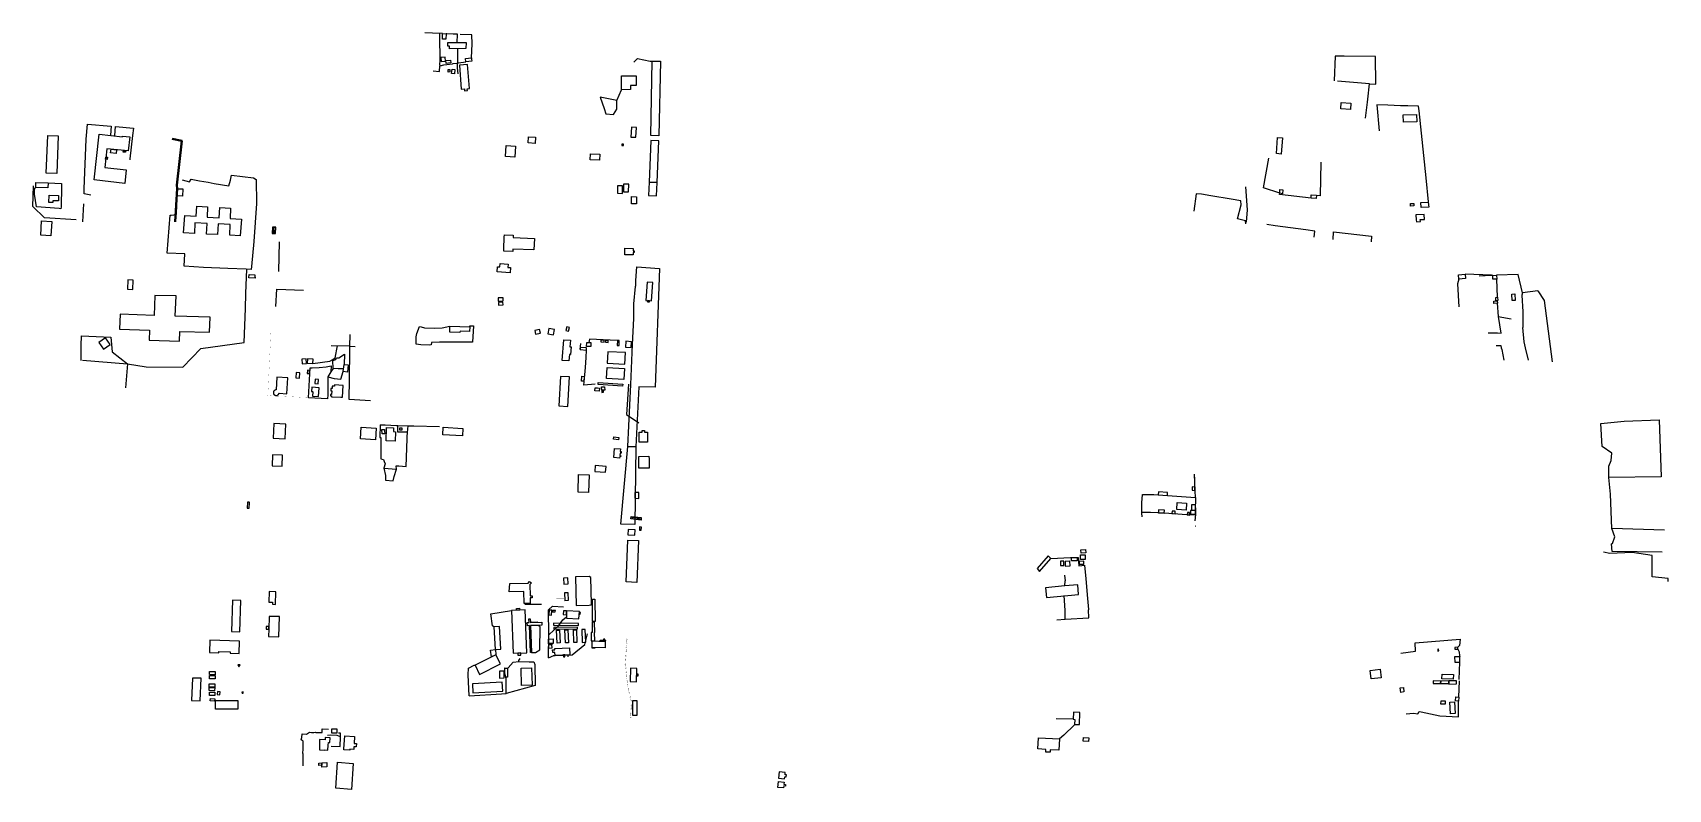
# Model space of a CAD drawing. Header units: millimetres. Extents: x 2513729 to 2517145, y 445408 to 449650.
# Drawn here: x 2515094 to 2517061, y 446722 to 447633 of the extents above; entities that cross this region are included whole.
import ezdxf

# ---------------------------------------------------------------- set-up
doc = ezdxf.new("R2010")
doc.units = ezdxf.units.MM
doc.layers.add('Существующее', color=10, linetype='Continuous')
doc.styles.get("Standard").update_dxf_attribs({"font": 'arial.ttf'})
doc.linetypes.add('ВЛ_0.4', pattern='A,52.7,-5.08,["ВЛ0.4кВ",Standard,S=2.54,R=0,X=-2.54,Y=-1.27],-14.08', length=71.86)

msp = doc.modelspace()

# ---------------------------------------------------------------- linework, layer by layer
at = {"layer": 'Существующее', "color": 5}
for points, elevation in [([(2515586.8, 447631.9), (2515586.3, 447632), (2515574.8, 447632.6), (2515565.5, 447633)], 135.4), ([(2515583.1, 447632.2), (2515583.1, 447629.4), (2515583.3, 447599.2), (2515583, 447595.2), (2515583.3, 447593.3), (2515583.8, 447593.3)], 135.4), ([(2515604.5, 447621.3), (2515604.6, 447630.8), (2515604.6, 447631.1), (2515604.2, 447631.1), (2515599.6, 447631.4), (2515591.9, 447631.7), (2515591.3, 447631.7)], 135.4), ([(2515622.3, 447619.6), (2515622.1, 447630.4), (2515608, 447630.8)], 135.4), ([(2515604.6, 447613.9), (2515604.7, 447604.4), (2515604.7, 447599.8), (2515604.7, 447596.7), (2515604.7, 447596.4)], 135.4), ([(2515621.5, 447602.6), (2515622.3, 447619.6)], 135.4), ([(2515575.6, 447587), (2515582.9, 447586.2), (2515583.3, 447593.3), (2515583.8, 447593.3), (2515588.5, 447594.2), (2515598.6, 447595.7), (2515599.5, 447595.8), (2515604, 447596.3), (2515604.2, 447595.7), (2515604.5, 447591.4), (2515604.5, 447590.8), (2515605.3, 447583.5)], 135.4), ([(2515604, 447596.3), (2515606.1, 447596.7), (2515614.8, 447598.1)], 135.4), ([(2515816.7, 447597.5), (2515821.3, 447602.1), (2515836.3, 447598.9), (2515839, 447598.9)], 74), ([(2515796.2, 447551.3), (2515801.9, 447564.4)], 74), ([(2516772.6, 447429.6), (2516769.8, 447458.2), (2516761.3, 447539)], 140.7), ([(2515163.7, 447437.3), (2515155.7, 447438.9), (2515155.6, 447444.9), (2515158.1, 447505), (2515159.8, 447523.1), (2515188.1, 447520.6), (2515187.3, 447509.8)], 74), ([(2516574.1, 447446.1), (2516580.6, 447481.9)], 140.7), ([(2516643.1, 447477), (2516642.3, 447436.8), (2516637.7, 447437)], 140.7), ([(2515112.5, 447452.2), (2515128.6, 447451.5), (2515128.4, 447439), (2515128.2, 447432.4), (2515128.2, 447430.7), (2515128.1, 447429.9), (2515127.9, 447423.6), (2515127.8, 447421.2), (2515125.6, 447421.3), (2515098.4, 447423.5), (2515095.8, 447438.8), (2515096.1, 447444.2), (2515096.6, 447446.7), (2515097.4, 447446.7)], 74), ([(2515273.5, 447455.9), (2515282.4, 447453.7), (2515284.4, 447456.8), (2515294.6, 447454.8), (2515304.9, 447453), (2515312.1, 447451.6), (2515329.5, 447448.6), (2515331.5, 447455.6), (2515332.9, 447461.6), (2515359.2, 447458.3), (2515362.6, 447456.5), (2515362.9, 447427.4), (2515359.6, 447381.6), (2515357, 447351.5), (2515356.5, 447348), (2515350.6, 447348.3), (2515328.5, 447349.1), (2515299.2, 447350.5), (2515276.1, 447352), (2515276.9, 447366.9), (2515255.6, 447367.7), (2515259.1, 447413.3), (2515260.4, 447413.3), (2515266.9, 447414.4), (2515267, 447426.5), (2515266.5, 447427.1), (2515267.3, 447434.7), (2515267.2, 447436.5)], 74), ([(2516553.1, 447403.1), (2516552.5, 447406.7), (2516547.9, 447407.9), (2516543.1, 447409.1), (2516547.5, 447425.9), (2516547.1, 447430.5), (2516535.3, 447432.7), (2516510.9, 447436.8), (2516499.6, 447438.5), (2516493.3, 447439.2), (2516490.5, 447418.2)], 132.5), ([(2516553.6, 447404.9), (2516554.8, 447419.8), (2516552.9, 447447.7)], 140.7), ([(2516631.5, 447433.7), (2516593.5, 447438.4), (2516593.7, 447439.7), (2516574.1, 447446.1)], 140.7), ([(2515154.8, 447427.2), (2515153.5, 447405.3)], 74), ([(2516635.3, 447386.9), (2516636.1, 447394.3), (2516625.3, 447395.9), (2516588.1, 447400.6), (2516578.4, 447402.1)], 140.7), ([(2515805.9, 447365.8), (2515805.9, 447373.5), (2515816, 447373.4), (2515815.9, 447370.4), (2515817.4, 447370.4), (2515817.4, 447368.4), (2515815.9, 447368.4), (2515815.9, 447365.7), (2515805.9, 447365.8)], -56), ([(2515152.1, 447238.6), (2515152.2, 447256.4), (2515152.5, 447268), (2515187.7, 447266.4), (2515189.5, 447248.9), (2515207.9, 447234.4), (2515230.3, 447230.8), (2515274.3, 447230.4), (2515295.9, 447253.1), (2515348.2, 447260.2), (2515349.7, 447300.9), (2515350.3, 447319), (2515351.2, 447348.3)], 74), ([(2516809.2, 447336.4), (2516807.7, 447330.9), (2516809.2, 447303)], 132.5), ([(2516809.2, 447336.4), (2516807.7, 447330.9), (2516809.2, 447303)], 132.5), ([(2516849.9, 447340.8), (2516848.6, 447341.2), (2516816.8, 447342.2)], 132.5), ([(2516833.5, 447340.5), (2516848.6, 447341.2), (2516849.9, 447340.8)], 132.5), ([(2516885.6, 447319.9), (2516880.7, 447341.8), (2516854.5, 447341.2)], 132.5), ([(2516855.5, 447314.7), (2516854.7, 447336.4)], 132.5), ([(2516904.2, 447322.2), (2516885.6, 447319.9), (2516884.9, 447317.2), (2516886, 447296.9), (2516886, 447278.2)], 132.5), ([(2516904.2, 447322.2), (2516912, 447310.7), (2516921.5, 447236.7)], 132.5), ([(2516856.9, 447291.3), (2516855.6, 447307.6)], 132.5), ([(2515619.4, 447279), (2515619.6, 447280.1), (2515623.8, 447280.3), (2515622.7, 447260.7), (2515583.2, 447260.6), (2515573.5, 447260.2), (2515573, 447257.3), (2515570.5, 447257), (2515560.8, 447257.3), (2515555, 447258.2), (2515555.2, 447266.8), (2515555.9, 447270.9), (2515558.9, 447279.4), (2515560.9, 447279), (2515565.2, 447277.6), (2515576.9, 447277.5), (2515586.3, 447277.7), (2515595.7, 447279.8)], 74), ([(2515619.4, 447279), (2515619.6, 447280.1), (2515623.8, 447280.3), (2515622.7, 447260.7), (2515583.2, 447260.6), (2515573.5, 447260.2), (2515573, 447257.3), (2515570.5, 447257), (2515560.8, 447257.3), (2515555, 447258.2), (2515555.2, 447266.8), (2515555.9, 447270.9), (2515558.9, 447279.4), (2515560.9, 447279), (2515565.2, 447277.6), (2515576.9, 447277.5), (2515586.3, 447277.7), (2515595.7, 447279.8)], 74), ([(2516844.5, 447271.7), (2516855.5, 447271.6), (2516860, 447271.5), (2516856.9, 447291.3)], 132.5), ([(2516856.9, 447291.3), (2516861.1, 447290.6), (2516872, 447288.5)], 132.5), ([(2516885.9, 447278.1), (2516887.4, 447261.1), (2516888.8, 447253.8), (2516892.7, 447238.8)], 132.5), ([(2515430.8, 447234.9), (2515451.2, 447237.8), (2515454.7, 447239.6), (2515457.4, 447241.7), (2515460.5, 447256.1)], 74), ([(2516854.1, 447256.7), (2516859.8, 447256.7), (2516860.3, 447253.6), (2516860.8, 447251.9), (2516863.5, 447238.8)], 132.5), ([(2515153.6, 447238.8), (2515207.9, 447234.3), (2515205.6, 447205.6)], 74), ([(2515793.7, 447132.6), (2515800.8, 447132), (2515800.5, 447128.9), (2515801.7, 447128.8), (2515801.5, 447127), (2515800.4, 447127), (2515800.1, 447124.1), (2515801.2, 447123.9), (2515801.1, 447122.8), (2515800, 447122.9), (2515799.8, 447120.9), (2515792.7, 447121.6), (2515793.7, 447132.6)], 74), ([(2516428.2, 447050.3), (2516427.7, 447054.8), (2516428, 447067.1), (2516428.6, 447077.3), (2516430.7, 447077.2), (2516442.5, 447077.1), (2516447.7, 447076.8), (2516458.8, 447076.1), (2516492.3, 447073.6), (2516492.1, 447081.5), (2516491.1, 447101.6)], 74), ([(2516492.3, 447073.6), (2516492.3, 447072.3), (2516492.6, 447067), (2516492.6, 447065.8), (2516492, 447065), (2516492.6, 447057.7), (2516492.4, 447053.1), (2516486.4, 447053.3), (2516485.2, 447052.4), (2516482.1, 447052.6), (2516454.8, 447054.7), (2516447.3, 447055.3), (2516438.4, 447055.4), (2516427.8, 447055.5)], 74), ([(2516492.4, 447053.1), (2516491.8, 447045.5)], 74), ([(2515685.9, 446945), (2515692, 446945.1), (2515705.9, 446945.3)], 74), ([(2515648.5, 446918.1), (2515646.8, 446919.2), (2515644.9, 446933.7), (2515669.6, 446937.5)], 74), ([(2515692.3, 446923.4), (2515698.4, 446923.7), (2515701.5, 446923.9)], 74), ([(2515693.7, 446886.9), (2515698.6, 446887.1), (2515703.9, 446890.4), (2515704, 446918), (2515701.9, 446919.6), (2515692.6, 446919.4), (2515692.6, 446919.4), (2515692.6, 446919.4)], 74), ([(2515678.6, 446876.3), (2515678.7, 446877.2), (2515680.2, 446879.7)], 74), ([(2515714.2, 446880.6), (2515720.7, 446883.3)], 74), ([(2515719.7, 446883.4), (2515722.1, 446883.5)], 74), ([(2515720.7, 446883.3), (2515742.5, 446884.4)], 74), ([(2515738, 446881.9), (2515737.9, 446884.3)], 74), ([(2515618.7, 446834.8), (2515617.7, 446860), (2515617.8, 446868.2), (2515624.6, 446871.8), (2515625.8, 446871.6)], 74), ([(2515618.7, 446834.8), (2515657.6, 446837.2), (2515663.3, 446837.7), (2515663.3, 446837.7), (2515663.1, 446850.9), (2515663.1, 446853.2), (2515663.1, 446855.8), (2515661.5, 446861.9), (2515661.7, 446868.6), (2515665.3, 446868.3), (2515665.6, 446868.7), (2515671.7, 446875.5), (2515678.6, 446876.3), (2515690.9, 446875.9), (2515696.5, 446875.7), (2515697.9, 446872.4), (2515698, 446847.1), (2515663.3, 446837.7)], 74), ([(2515419.1, 446750.7), (2515419, 446760.3), (2515419, 446764.9), (2515418.9, 446765.4), (2515419.3, 446771), (2515419.1, 446774.3), (2515419, 446780.3), (2515417.8, 446781.1), (2515416.6, 446781.7), (2515417.5, 446784.7), (2515418.1, 446789.1), (2515423.1, 446788.8), (2515426.6, 446791.3), (2515429.3, 446790.9), (2515429.5, 446790.9), (2515431.6, 446790.9), (2515431.8, 446790.9), (2515434, 446791), (2515434.3, 446790.7), (2515442, 446790.6), (2515442, 446793.8), (2515442, 446795.2), (2515449.4, 446794.6)], 74), ([(2515463.9, 446785.6), (2515459.9, 446787.2), (2515452.2, 446787.5), (2515448.4, 446787.2)], 74), ([(2515452.9, 446774.1), (2515463.7, 446774), (2515463.9, 446785.6), (2515464.2, 446790), (2515461.5, 446790)], 74)]:
    msp.add_lwpolyline(points, dxfattribs=dict(at, elevation=elevation))
for points, elevation in [([(2515586.8, 447631.9), (2515591.3, 447631.7), (2515590.9, 447625.2), (2515586.5, 447625.4)], 135.4), ([(2515593.2, 447621.1), (2515597.5, 447621.2), (2515604.5, 447621.3), (2515612.3, 447621.4), (2515615, 447621.4), (2515614.9, 447613.9), (2515595.1, 447613.8), (2515595.1, 447617), (2515593.2, 447617)], 135.4), ([(2515589.8, 447603.5), (2515584.5, 447603), (2515585, 447598.2), (2515590.4, 447598.7)], 135.4), ([(2515590.9, 447599.5), (2515596.4, 447600), (2515596.8, 447596.6), (2515591.3, 447596.1)], 135.4), ([(2515595.7, 447585.8), (2515593.5, 447585.7), (2515593.5, 447588.6), (2515595.7, 447588.6)], 135.4), ([(2515601.2, 447583.6), (2515597.7, 447583.9), (2515598.2, 447589.1), (2515601.7, 447588.8)], 135.4), ([(2515616.9, 447594.6), (2515607.1, 447593.8), (2515609.2, 447565), (2515613.2, 447565.3), (2515613.3, 447563.2), (2515616.6, 447563.4), (2515616.5, 447565.5), (2515619.1, 447565.7)], 135.4), ([(2515621.6, 447601.1), (2515621.8, 447598.7), (2515614.8, 447598.1), (2515614.5, 447602.1), (2515621.5, 447602.6)], 135.4), ([(2515837.3, 447509.2), (2515839, 447598.9), (2515848.8, 447598.7), (2515847.1, 447509)], 74), ([(2515802, 447581.2), (2515819.7, 447581.1), (2515819.7, 447569.4), (2515813, 447569.4), (2515813, 447564.5), (2515801.9, 447564.4)], 74), ([(2515776.2, 447555.5), (2515778.6, 447548.7), (2515781.3, 447541.9), (2515783.1, 447535.3), (2515792.5, 447534.5), (2515796.4, 447540.9), (2515796.2, 447551.3)], 74), ([(2515111.8, 447509.3), (2515124.5, 447508.8), (2515122.8, 447463.6), (2515109.8, 447464)], 74), ([(2515173.9, 447510.8), (2515201.8, 447507.6), (2515201.9, 447508.6), (2515210.7, 447507.6), (2515208.8, 447490.7), (2515183, 447493.4), (2515180.4, 447470.8), (2515206.3, 447467.8), (2515204.5, 447451.7), (2515167.6, 447456)], 74), ([(2515813.3, 447507.3), (2515819.1, 447507.1), (2515819.9, 447519), (2515814, 447519.3)], 74), ([(2515194.6, 447492.2), (2515194, 447487.7), (2515187.5, 447488.5), (2515188, 447492.9)], 74), ([(2515205.6, 447489.2), (2515202.7, 447489.4), (2515202.9, 447491.3), (2515205.8, 447491)], 74), ([(2515663.1, 447497.2), (2515674.5, 447496.5), (2515673.8, 447483.4), (2515662.3, 447484.1)], 74), ([(2515690.3, 447507.7), (2515698.7, 447507.1), (2515698.2, 447499.8), (2515689.8, 447500.3)], 74), ([(2515804.4, 447499), (2515802.5, 447499), (2515802.4, 447497.3), (2515804.3, 447497.3)], 74), ([(2515835.1, 447453.1), (2515845, 447452.9), (2515847, 447502.9), (2515837.2, 447503.1)], 74), ([(2516595.4, 447487), (2516589.7, 447487.8), (2516591.2, 447506.9), (2516597, 447506.4)], 132.5), ([(2515183.8, 447483.1), (2515183.4, 447480.6), (2515181.5, 447480.8), (2515181.8, 447483.3)], 74), ([(2515097.6, 447452.7), (2515112.5, 447452.2), (2515112.1, 447446.2), (2515097.4, 447446.7)], 74), ([(2515834.5, 447437.1), (2515844.3, 447436.8), (2515845, 447452.9), (2515835.1, 447453.1)], 74), ([(2515113.5, 447437.4), (2515125, 447437.2), (2515124.7, 447430.8), (2515118, 447430.8), (2515118, 447428.7), (2515113.2, 447428.8)], 74), ([(2515267.2, 447436.5), (2515267.7, 447445.2), (2515274.5, 447444.9), (2515274, 447436.1)], 74), ([(2515797.1, 447439.7), (2515803.3, 447439.6), (2515803.4, 447448.7), (2515797.3, 447448.8)], 74), ([(2515814, 447435.7), (2515820, 447435.6), (2515819.9, 447426.9), (2515813.9, 447427)], 74), ([(2516593.7, 447439.8), (2516594, 447444.1), (2516597.6, 447443.8), (2516597.1, 447439.2)], 132.5), ([(2516637.7, 447433.4), (2516631.5, 447433.7), (2516631.7, 447437.7), (2516637.8, 447437.4)], 140.7), ([(2515276.6, 447413.1), (2515290.3, 447412.2), (2515291.1, 447424.3), (2515304.2, 447423.6), (2515303.5, 447411.1), (2515318.2, 447410.3), (2515318.8, 447422.8), (2515331.7, 447422), (2515331.2, 447409.3), (2515345.1, 447408.4), (2515343.4, 447388.7), (2515330.7, 447389.3), (2515331.4, 447402), (2515316.7, 447402.8), (2515316, 447390.1), (2515302.9, 447390.7), (2515303.5, 447403.2), (2515288.8, 447404), (2515288.2, 447391.5), (2515275.3, 447392.1)], 74), ([(2516757.6, 447413.9), (2516757.9, 447407.7), (2516758, 447407.7), (2516758.2, 447405.3), (2516763, 447405.6), (2516762.7, 447408), (2516767.8, 447408.3), (2516767.4, 447414.3)], 140.7), ([(2516763.7, 447422.8), (2516763.4, 447428.7), (2516772.3, 447429), (2516772.9, 447423.1)], 140.7), ([(2515104.5, 447406.5), (2515116.6, 447405.7), (2515115.6, 447388.6), (2515103.4, 447389.4)], 74), ([(2515809.5, 447135), (2515813.3, 447209.5), (2515815.4, 447257.7), (2515816.7, 447288.9), (2515816.8, 447306.6), (2515819, 447327.6), (2515819.2, 447328.7), (2515819.4, 447334.8), (2515820.5, 447351.2), (2515847.7, 447349.2), (2515842.5, 447206.3), (2515822.8, 447206.7), (2515819.1, 447134.4)], -56), ([(2515208.2, 447335.4), (2515207.7, 447324.4), (2515214.4, 447324.1), (2515214.8, 447335)], 74), ([(2516850.1, 447336.2), (2516850, 447340.9), (2516854.5, 447341.2), (2516854.8, 447336.4)], 132.5), ([(2516850.1, 447336.2), (2516850, 447340.9), (2516854.5, 447341.2), (2516854.7, 447336.4)], 132.5), ([(2515198.8, 447294.1), (2515198.1, 447276.2), (2515234.4, 447274.8), (2515233.7, 447262.9), (2515270.3, 447261.7), (2515270.6, 447273.5), (2515306.6, 447272.5), (2515307.3, 447290.5), (2515265.3, 447291.8), (2515266.2, 447316.2), (2515240.7, 447316.9), (2515239.9, 447292.8)], 74), ([(2515619.4, 447279), (2515619.1, 447273.5), (2515607.8, 447273.8), (2515607.7, 447272), (2515595.4, 447272.6), (2515595.7, 447279.8)], 74), ([(2515619.4, 447279), (2515619.1, 447273.5), (2515607.8, 447273.8), (2515607.7, 447272), (2515595.4, 447272.6), (2515595.7, 447279.8)], 74), ([(2515178.8, 447252.2), (2515186.9, 447257.9), (2515181.5, 447265.8), (2515173.4, 447260.3)], 74), ([(2515829.5, 447154.3), (2515829.6, 447152.3), (2515833.2, 447152.3), (2515833.2, 447140.1), (2515823.1, 447140), (2515823.1, 447152.3), (2515826.7, 447152.3), (2515826.8, 447154.3)], 74), ([(2515792.7, 447146.7), (2515798.7, 447145.8), (2515798.2, 447142.8), (2515792.2, 447143.6)], 74), ([(2515809.5, 447135), (2515819.1, 447134.4), (2515818.1, 447041.1), (2515801.4, 447041.4)], 74), ([(2515822.7, 447123), (2515835, 447123.3), (2515835.1, 447119.8), (2515835.2, 447119.8), (2515835.3, 447108.9), (2515823, 447108.9)], 74), ([(2515750.4, 447101.2), (2515763, 447100.8), (2515762.4, 447079.6), (2515749.7, 447080)], 74), ([(2515783.4, 447111), (2515770.4, 447111.9), (2515769.9, 447104.9), (2515782.9, 447104)], 74), ([(2516491.9, 447097.3), (2516491.7, 447097.3), (2516491.8, 447097.2), (2516492, 447097.2)], 74), ([(2516447.7, 447076.8), (2516458.8, 447076.1), (2516458.9, 447079.6), (2516447.8, 447080.3)], 74), ([(2516491.6, 447086.2), (2516488.5, 447086.3), (2516488.4, 447082.2), (2516491.5, 447082.1)], 74), ([(2516447.8, 447055.3), (2516454.9, 447054.8), (2516455.2, 447058.2), (2516448, 447058.8)], 74), ([(2516464.1, 447054.3), (2516467.9, 447054.1), (2516468.1, 447057.1), (2516464.2, 447057.3)], 74), ([(2516481.3, 447058.4), (2516470, 447059), (2516470.4, 447067.4), (2516481.7, 447066.8)], 74), ([(2516486.4, 447053.3), (2516492.4, 447053.1), (2516492.6, 447057.9), (2516486.5, 447058.1)], 74), ([(2516488.1, 447065), (2516492, 447065), (2516492, 447058), (2516488.2, 447058)], 74), ([(2516492.5, 447065.3), (2516492.3, 447065.3), (2516492.3, 447065.2), (2516492.5, 447065.2)], 74), ([(2516482.6, 447052.6), (2516485.2, 447052.4), (2516485.4, 447055.4), (2516482.8, 447055.6)], 74), ([(2516492.7, 447039.2), (2516492.5, 447039.2), (2516492.5, 447039.1), (2516492.7, 447039.1)], 74), ([(2515667.6, 446970.1), (2515689.8, 446970.5), (2515691.5, 446972.6), (2515693.6, 446971), (2515691.8, 446968.7), (2515692, 446955.1), (2515694.5, 446955.1), (2515694.5, 446952.7), (2515692, 446952.7), (2515692.1, 446946.1), (2515684.8, 446946), (2515684.5, 446960.4), (2515666.9, 446960.1)], 74), ([(2515671.5, 446886.1), (2515688, 446886.8), (2515686.1, 446938.2), (2515669.6, 446937.5)], 74), ([(2515679.6, 446938), (2515675.9, 446937.8), (2515675.8, 446940.1), (2515679.5, 446940.2)], 74), ([(2515770.2, 446924.4), (2515767.3, 446924.4), (2515767.1, 446947.6), (2515767.1, 446951.2), (2515770.1, 446951.2)], 74), ([(2515650.2, 446890.6), (2515657, 446891), (2515655.2, 446918.5), (2515648.5, 446918.1)], 74), ([(2515750.1, 446919.6), (2515750.1, 446921.9), (2515720.3, 446922.4), (2515720.3, 446920.1)], 74), ([(2515769.7, 446923.5), (2515766.6, 446923.5), (2515766.9, 446911.1), (2515765.4, 446911.1), (2515765.5, 446901.3), (2515765.5, 446901.1), (2515769.8, 446901.1), (2515769.7, 446911.1), (2515770, 446911.1)], 74), ([(2515306.6, 446886.9), (2515317.7, 446886.5), (2515317.8, 446888.3), (2515331.2, 446887.8), (2515331.1, 446886.1), (2515342.2, 446885.7), (2515342.6, 446900.8), (2515307, 446902)], 74), ([(2515714.3, 446903.1), (2515719.9, 446903.3), (2515719.9, 446897.8), (2515714.4, 446897.9)], 74), ([(2515749.1, 446915.3), (2515749, 446917.5), (2515720.5, 446917.1), (2515720.6, 446914.9)], 74), ([(2515724.5, 446898.4), (2515723.9, 446913.9), (2515727.6, 446913.9), (2515728.2, 446898.5)], 74), ([(2515734.5, 446898.8), (2515733.8, 446914.1), (2515737.5, 446914.2), (2515738.1, 446898.8)], 74), ([(2515744.5, 446898.9), (2515744.1, 446914.3), (2515747.8, 446914.3), (2515748.2, 446898.9)], 74), ([(2515758.3, 446914.8), (2515754.2, 446914.6), (2515754.7, 446899.1), (2515759, 446899.3)], 74), ([(2515631.3, 446860.5), (2515656.3, 446873.3), (2515650.8, 446884.3), (2515625.8, 446871.6)], 74), ([(2515650.8, 446884.3), (2515645.6, 446881.7), (2515644.6, 446889.9), (2515650.3, 446890.6)], 74), ([(2515680.9, 446886.5), (2515677.4, 446886.3), (2515677.5, 446883.6), (2515681, 446883.6)], 74), ([(2515714.6, 446896.2), (2515714.2, 446896.1), (2515714.3, 446892.4), (2515718.5, 446892.5), (2515718.2, 446896.3)], 74), ([(2515718.2, 446897.8), (2515718.2, 446896.3), (2515714.6, 446896.2), (2515714.4, 446897.9)], 74), ([(2515719.4, 446886.9), (2515719.2, 446890.3), (2515721.8, 446890.4), (2515721.7, 446891.9), (2515739.6, 446892.7), (2515740, 446884.4), (2515722.1, 446883.5), (2515721.9, 446887)], 74), ([(2515732.1, 446884), (2515732.3, 446881.8), (2515733.9, 446881.9), (2515733.7, 446884.1)], 74), ([(2515306.5, 446859.4), (2515313.3, 446859.4), (2515313.2, 446855.4), (2515306.5, 446855.5)], 74), ([(2515306.6, 446864.3), (2515313.4, 446864.2), (2515313.3, 446860.3), (2515306.6, 446860.4)], 74), ([(2515341.9, 446869.7), (2515343.2, 446872), (2515340.5, 446872)], 74), ([(2515661.7, 446868.3), (2515665, 446868.1), (2515664.8, 446857.3), (2515662.7, 446857.3), (2515661.5, 446861.9)], 74), ([(2515681.3, 446868.2), (2515693.9, 446868.6), (2515694.4, 446847.6), (2515681.8, 446847.3)], 74), ([(2515296.4, 446856), (2515285.9, 446856.3), (2515284.9, 446829.1), (2515295.4, 446828.7)], 74), ([(2515305.9, 446845), (2515312.7, 446845), (2515312.6, 446841), (2515305.9, 446841.1)], 74), ([(2515306.1, 446849.3), (2515312.9, 446849.3), (2515312.9, 446845.3), (2515306.1, 446845.4)], 74), ([(2515319.1, 446839.6), (2515316.1, 446839.9), (2515315.8, 446836.5), (2515318.7, 446836.2)], 74), ([(2515345.6, 446838.1), (2515346.9, 446838.2), (2515346.8, 446839.5), (2515345.5, 446839.4)], 74), ([(2515306.3, 446839.2), (2515313, 446839.2), (2515313, 446835.2), (2515306.3, 446835.3)], 74), ([(2515307.6, 446831.7), (2515312.7, 446831.4), (2515312.5, 446828.4), (2515307.4, 446828.7)], 74), ([(2515313.6, 446829.3), (2515340.6, 446829.4), (2515340.6, 446819), (2515313.6, 446819)], 74), ([(2515445.6, 446781.8), (2515438.9, 446782.2), (2515438.6, 446769.9), (2515444.9, 446769.5), (2515444.9, 446769.8), (2515448.6, 446769.6), (2515449, 446775.6), (2515449.3, 446775.5), (2515449.4, 446778.7), (2515451.2, 446778.6), (2515451.5, 446784.4), (2515445.7, 446784.7)], 74), ([(2515459.8, 446795.1), (2515459.8, 446789.8), (2515453.4, 446789.9), (2515453.5, 446795.2)], 74), ([(2515469.1, 446786.8), (2515480.9, 446786.1), (2515480.4, 446777.6), (2515483.1, 446777.4), (2515482.8, 446773.4), (2515480.1, 446773.6), (2515479.9, 446770.2), (2515475.4, 446770.6), (2515475.3, 446769.3), (2515468.1, 446769.7), (2515468.2, 446771.1), (2515468.1, 446771.1)], 74), ([(2515437.9, 446754), (2515441.7, 446754.2), (2515441.6, 446751.2), (2515438, 446750.9)], 74), ([(2515441.7, 446754.2), (2515447.5, 446754.5), (2515447.6, 446749.2), (2515441.5, 446749.1)], 74), ([(2515460.5, 446754.9), (2515479.3, 446753.6), (2515477.2, 446722.3), (2515458.3, 446723.8)], 74), ([(2515990.8, 446735.6), (2515997.9, 446734.8), (2515998.4, 446737.5), (2516000.1, 446737.3), (2516000.4, 446739.6), (2515998.7, 446739.8), (2515998.8, 446742.6), (2515991.7, 446743.5)], 74), ([(2515990.8, 446735.6), (2515997.9, 446734.8), (2515998.4, 446737.5), (2516000.1, 446737.3), (2516000.4, 446739.6), (2515998.7, 446739.8), (2515998.8, 446742.6), (2515991.7, 446743.5)], 74), ([(2515996.9, 446724.1), (2515990, 446724.7), (2515990.7, 446731.7), (2515997.7, 446731), (2515997.4, 446728.5), (2515999.4, 446728.3), (2515999.2, 446726.3), (2515997.2, 446726.5)], 74), ([(2515996.9, 446724.1), (2515990, 446724.7), (2515990.7, 446731.7), (2515997.7, 446731), (2515997.4, 446728.5), (2515999.4, 446728.3), (2515999.2, 446726.3), (2515997.2, 446726.5)], 74)]:
    msp.add_lwpolyline(points, close=True, dxfattribs=dict(at, elevation=elevation))
for points in [[(2516701.9, 447571.5), (2516709.3, 447571.2), (2516709, 447604.2), (2516671.4, 447604.6), (2516660.3, 447604.7), (2516659.4, 447575.1)], [(2516696.8, 447530.1), (2516699.2, 447549.4), (2516699.7, 447553.1), (2516701.9, 447571.5), (2516701.9, 447571.6), (2516701.8, 447571.6), (2516663.3, 447574.6)], [(2516761.3, 447539), (2516760.5, 447544.7), (2516747.9, 447545.1), (2516739.1, 447545.1), (2516723.6, 447546), (2516710.7, 447546.4), (2516713.4, 447515)], [(2515192.6, 447509.3), (2515193.2, 447520.2), (2515215, 447518.3), (2515213.8, 447509.1), (2515210.7, 447481.3), (2515210.8, 447480)], [(2515146.2, 447407.8), (2515108.1, 447410.1), (2515093.8, 447423.7), (2515094.8, 447448.6)], [(2516658, 447384.1), (2516658.3, 447393.2), (2516704.1, 447388.1), (2516703.6, 447381.3)], [(2515390.1, 447381.2), (2515389.3, 447345.7)], [(2515386.2, 447303.6), (2515387.4, 447324.3), (2515419.4, 447323.1)], [(2515475.3, 447255.8), (2515452.6, 447256.2)], [(2515500, 447190.1), (2515474.3, 447191.5), (2515474.5, 447196.6), (2515474.9, 447210.6), (2515475.3, 447255.8), (2515481.5, 447255.3)], [(2515475.3, 447255.8), (2515475.6, 447269.9)], [(2515752.1, 447251.8), (2515752.9, 447258.9)], [(2515796.8, 447262.6), (2515763.7, 447264), (2515762.8, 447260.2)], [(2515455.2, 447228.8), (2515454.7, 447238.4), (2515458.4, 447239.7), (2515459.3, 447241.6), (2515461.9, 447241.7), (2515468.9, 447246), (2515468.4, 447233.8)], [(2515770.3, 447210), (2515756.8, 447208.7), (2515757, 447212.9), (2515758.8, 447230.2), (2515759.7, 447242.1), (2515760, 447251.1)], [(2515758.9, 447230.5), (2515759.3, 447230.5)], [(2515511.7, 447161.1), (2515511.4, 447145.6), (2515512.6, 447145.6), (2515512.6, 447133.1), (2515512.7, 447120), (2515515.7, 447119.2), (2515516.7, 447117.1), (2515517.6, 447114.1), (2515516.3, 447108.7), (2515518.1, 447100.2), (2515518.2, 447094.3), (2515527.2, 447093.7), (2515528.7, 447098.7), (2515531.4, 447107.8), (2515531.1, 447111.8), (2515534.2, 447111.8), (2515542.9, 447110.7), (2515544, 447144), (2515544.3, 447146.5), (2515544.6, 447152), (2515545.3, 447159.8), (2515552.3, 447159.9), (2515583.2, 447158.9)], [(2515511.7, 447161.1), (2515517.9, 447161), (2515531.5, 447160.4), (2515532.9, 447160.2), (2515545.3, 447159.8)], [(2515544.6, 447152), (2515543.2, 447152.2), (2515540.5, 447152.4), (2515532.8, 447152.4), (2515532.9, 447160.2)], [(2516993.5, 447008.4), (2516992.7, 447017.8), (2516994.2, 447018.1), (2516996.9, 447026.4), (2516993.2, 447036.1), (2516991.5, 447077.7), (2516989.5, 447097.5), (2516989.6, 447111.1), (2516992.6, 447118.2), (2516993.4, 447127.1), (2516981.5, 447135.1), (2516979.9, 447162.8), (2517008, 447165.3), (2517050.2, 447167.1), (2517052.5, 447098.5), (2516989.5, 447097.5)], [(2515516.3, 447108.7), (2515531.4, 447107.8)], [(2515813.5, 447050.9), (2515813.2, 447047.9)], [(2517056.4, 447034.2), (2516993.2, 447036.1)], [(2516318.4, 447000.1), (2516342.1, 447001.5), (2516351.4, 447001.4), (2516352.3, 446991.2), (2516359.5, 446992.3)], [(2517061.1, 446972.4), (2517060.8, 446976.2), (2517041.9, 446977.9), (2517041.8, 447003.9), (2517017.8, 447007.5), (2516990.9, 447006.3), (2516983.1, 447007.7)], [(2517053.8, 447007.8), (2516993.5, 447008.4)], [(2516335, 446980), (2516335.5, 446973.3)], [(2516364, 446928.8), (2516363.7, 446938.5), (2516364.1, 446938.9), (2516363, 446952.1), (2516361, 446975.7), (2516359.5, 446992.3)], [(2516335.4, 446967.4), (2516335.5, 446973.3)], [(2516313.1, 446953.2), (2516351.7, 446956.7)], [(2516335.5, 446927.2), (2516335.8, 446937.6), (2516334.3, 446955.6)], [(2516325.6, 446926.4), (2516335.5, 446927.2), (2516364, 446928.8)], [(2516739.4, 446886.1), (2516757, 446888.5), (2516756.6, 446898.8), (2516810.6, 446903.1), (2516809.9, 446895.6), (2516807.8, 446893.3)], [(2516808, 446891.1), (2516809.4, 446887.8), (2516809.9, 446883), (2516810.3, 446881.9)], [(2516809.7, 446854.5), (2516810.3, 446875.3)], [(2516809, 446833.4), (2516810.1, 446852.9)], [(2516745.8, 446813.3), (2516754.5, 446813.9), (2516759.7, 446813.2), (2516761.4, 446815.9), (2516763.7, 446815.4), (2516786.4, 446810.8), (2516808.6, 446809.4), (2516808.7, 446828.6)], [(2516345.3, 446806.7), (2516325, 446807)], [(2516347, 446799.9), (2516334.2, 446787.7), (2516328.9, 446782.9)]]:
    msp.add_lwpolyline(points, dxfattribs=at)
for points in [[(2516667.6, 447549.2), (2516679.4, 447548.3), (2516678.7, 447540.4), (2516667.1, 447541.4)], [(2516742.5, 447525.3), (2516742.1, 447534), (2516758.3, 447534.7), (2516758.7, 447525.8)], [(2516750.9, 447427.3), (2516754.9, 447427.6), (2516755.2, 447424.5), (2516751.2, 447424.2), (2516751.1, 447425.7)], [(2515382.3, 447399.1), (2515382, 447391.9), (2515382, 447391.5), (2515385.9, 447391.4), (2515386.2, 447399)], [(2515385.9, 447398.6), (2515383.3, 447398.5), (2515383.1, 447395.7), (2515383.1, 447391.7), (2515385.2, 447391.6), (2515385.2, 447393.5), (2515385.2, 447395.7), (2515385.8, 447395.7)], [(2515354, 447341.9), (2515361, 447341.6), (2515360.9, 447339), (2515361.5, 447338.9), (2515361.4, 447337.6), (2515353.8, 447337.9)], [(2515752.1, 447251.8), (2515760, 447251.1), (2515760, 447253.6), (2515752.4, 447254.1)], [(2515765.2, 447260.1), (2515765, 447255.2), (2515760.1, 447255.4), (2515760.3, 447260.3)], [(2515777.2, 447262.8), (2515777.1, 447260.8), (2515781, 447260.5), (2515781.2, 447262.5)], [(2515782.8, 447262.6), (2515782.7, 447260.6), (2515785.9, 447260.3), (2515786.1, 447262.4)], [(2515797, 447262.5), (2515796.8, 447256.5), (2515799.2, 447256.5), (2515799.3, 447262.5)], [(2515807.3, 447261.6), (2515806.8, 447254.6), (2515813.7, 447254.1), (2515814.2, 447261.1)], [(2515472.4, 447224.3), (2515467.3, 447225.1), (2515468.4, 447233.8), (2515473.4, 447233.2)], [(2515785.5, 447249.1), (2515784.8, 447235.4), (2515806.1, 447234.2), (2515806.9, 447247.9)], [(2515427.4, 447229.7), (2515430.1, 447229.7), (2515438.2, 447229.9), (2515446.8, 447230.7), (2515452.8, 447231.9), (2515452.3, 447224.7), (2515448.9, 447218.7), (2515448.8, 447197.3), (2515448.2, 447192.2), (2515425.5, 447193.4)], [(2515448.9, 447218.7), (2515456.5, 447216.8), (2515464.6, 447216), (2515467.3, 447225.1), (2515467.7, 447228.3), (2515461.3, 447228.6), (2515455.3, 447228.8), (2515452.3, 447224.7)], [(2515783.8, 447216.8), (2515784.6, 447230.2), (2515805.7, 447228.9), (2515804.8, 447215.5)], [(2515453.2, 447194.9), (2515464.5, 447194.3), (2515466.5, 447194.2), (2515467.4, 447208.4), (2515456.9, 447209.2), (2515456.8, 447207.4), (2515454.1, 447207.5), (2515453.8, 447204.7), (2515452.5, 447204.7), (2515452.4, 447202.1), (2515453.6, 447202.1), (2515453.3, 447197.6), (2515452, 447197.7), (2515451.9, 447195.9), (2515453.3, 447195.8)], [(2515770.4, 447205.7), (2515773.1, 447205.5), (2515775.5, 447205.3), (2515775.2, 447201.7), (2515770.1, 447202.1)], [(2515773.9, 447209.4), (2515774.1, 447211.9), (2515803.5, 447210.1), (2515803.3, 447207.5)], [(2515489, 447158.3), (2515507, 447156.9), (2515506.1, 447142.9), (2515488.1, 447144.2)], [(2515513.9, 447155.3), (2515517, 447155.3), (2515517.1, 447153.7), (2515517.4, 447150.4), (2515514.1, 447150.3)], [(2515519.3, 447157.7), (2515527.8, 447157.4), (2515527.7, 447152.9), (2515530.1, 447152.8), (2515529.7, 447141.3), (2515519.1, 447141.7)], [(2515538.1, 447156.9), (2515535.1, 447156.9), (2515535.1, 447154.9), (2515538.2, 447154.9)], [(2515587.1, 447149.1), (2515587.7, 447158.1), (2515611.3, 447156.5), (2515610.7, 447147.7)], [(2515817.9, 447072.6), (2515822.8, 447072.4), (2515823, 447079.5), (2515818.1, 447079.6)], [(2515354.2, 447060.8), (2515354.5, 447067.6), (2515354.2, 447067.8), (2515352.2, 447067.9), (2515351.9, 447060.9)], [(2515813.5, 447050.9), (2515825.8, 447049.4), (2515825.5, 447046.4), (2515813.2, 447047.9)], [(2515815.8, 447049.9), (2515821.8, 447049.3), (2515821.6, 447047.3), (2515815.6, 447047.9)], [(2515821.8, 447049.2), (2515825.7, 447048.9), (2515825.5, 447046.8), (2515821.6, 447047.3)], [(2515825.8, 447034.1), (2515826, 447038), (2515823.8, 447038.1), (2515823.6, 447034.2)], [(2515809.5, 447022.3), (2515822.3, 447021.7), (2515820.3, 446971.4), (2515807.5, 446971.9)], [(2515818.1, 447028.3), (2515818.4, 447034.6), (2515810, 447035), (2515809.7, 447028.7)], [(2516304.7, 446984.6), (2516318.4, 447000.1), (2516315.4, 447003.4), (2516301.9, 446988.1)], [(2516330.1, 446991.6), (2516333.9, 446991.7), (2516333.9, 446997.1), (2516330.2, 446997.1)], [(2516335.8, 446991), (2516341.6, 446991.3), (2516341.4, 446996.8), (2516335.7, 446996.6)], [(2516350.1, 446997.5), (2516343.2, 446997.5), (2516343.1, 447001.5), (2516350.1, 447001.4)], [(2516352.7, 446993.2), (2516358.1, 446993.4), (2516358, 446996.8), (2516352.7, 446996.7)], [(2516354.1, 447004.4), (2516359.8, 447004.4), (2516359.9, 446999.1), (2516354, 446999)], [(2516360.3, 447010.9), (2516360.6, 447006.9), (2516355, 447006.4), (2516354.7, 447010.4)], [(2516313.1, 446953.2), (2516351.7, 446956.7), (2516350.8, 446968.3), (2516335.4, 446967.4), (2516312.2, 446964.8)], [(2516783.8, 446888.8), (2516785.1, 446888.9), (2516784.9, 446891), (2516783.8, 446890.9)], [(2516804.2, 446875.3), (2516810.3, 446875.3), (2516810.3, 446881.9), (2516804.1, 446881.9)], [(2516808, 446891.1), (2516807.8, 446893.3), (2516804.3, 446893.1), (2516804.5, 446890.9)], [(2516714.6, 446866.8), (2516715.8, 446856.7), (2516703.9, 446855.2), (2516702.7, 446865.3)], [(2516789, 446861), (2516802.6, 446860.7), (2516802.5, 446855.1), (2516788.7, 446855.4)], [(2516742.5, 446844.9), (2516743.2, 446839.5), (2516739.4, 446839), (2516738.5, 446844.3)], [(2516787.6, 446852.5), (2516778.5, 446852.8), (2516778.4, 446849.8), (2516787.1, 446849.5)], [(2516797.1, 446852.9), (2516787.6, 446852.5), (2516787.1, 446849.5), (2516797.2, 446849.7)], [(2516797.2, 446848.8), (2516806.5, 446849.1), (2516806.4, 446853.1), (2516797.1, 446852.9)], [(2516787.9, 446828.8), (2516792.8, 446828.8), (2516792.7, 446824.9), (2516787.7, 446824.9)], [(2516798.2, 446827.3), (2516803.9, 446827.6), (2516804.7, 446813.5), (2516799.1, 446813.2)], [(2516805.5, 446833.6), (2516809, 446833.4), (2516808.7, 446828.6), (2516805.1, 446828.8)], [(2516353, 446800.3), (2516353.3, 446814.9), (2516345.5, 446815.1), (2516345.3, 446806.7), (2516347.2, 446806.4), (2516347, 446800.4)], [(2516328.9, 446782.9), (2516328.1, 446769.4), (2516317.7, 446769.9), (2516317.5, 446766.9), (2516312.3, 446767.2), (2516312.4, 446770.3), (2516302.8, 446770.9), (2516303.6, 446784.1)], [(2516363.8, 446779.9), (2516357.5, 446780.4), (2516357.8, 446784.7), (2516364.1, 446784.1)]]:
    msp.add_lwpolyline(points, close=True, dxfattribs=at)
at = {"layer": 'Существующее', "color": 5, "lineweight": 40}
msp.add_lwpolyline([(2515265.3, 447405.4), (2515267.4, 447445.3), (2515267.3, 447449.6), (2515273, 447502.7), (2515261.4, 447505.1)], dxfattribs=at)
at = {"layer": 'Существующее', "color": 5, "extrusion": (1.83674e-18, -1.22447e-16, -1), "elevation": -74}
for points in [[(-2515764.4, 447480), (-2515764.6, 447487.2), (-2515775.8, 447486.9), (-2515775.7, 447479.8)], [(-2515692.3, 446927.5), (-2515692.4, 446923.2), (-2515706.3, 446923.4), (-2515706.3, 446919.8), (-2515692.6, 446919.6), (-2515693.7, 446886.9), (-2515692.4, 446886.9), (-2515691.2, 446919.4), (-2515688.9, 446919.3), (-2515688.7, 446923), (-2515690.9, 446923.1), (-2515690.7, 446927.5)], [(-2515782.5, 446900.3), (-2515782.2, 446892.6), (-2515766.7, 446893.2), (-2515766.7, 446901)], [(-2515782.6, 446901.7), (-2515782.5, 446900.3), (-2515776.4, 446900.6), (-2515776.5, 446902)], [(-2515781.9, 446901.7), (-2515781.9, 446902.9), (-2515780.3, 446903), (-2515780.3, 446901.8)], [(-2515770.1, 446892.2), (-2515767.6, 446892.3), (-2515766.7, 446892.4), (-2515766.7, 446893.2), (-2515770.2, 446893.1)], [(-2515655.1, 446864.5), (-2515655.2, 446856.3), (-2515660.9, 446856.4), (-2515660.8, 446864.6)], [(-2515622.6, 446849.3), (-2515623.2, 446838.3), (-2515659.1, 446840.3), (-2515658.5, 446851.3)]]:
    msp.add_lwpolyline(points, close=True, dxfattribs=at)
at = {"layer": 'Существующее', "color": 5, "flags": 128}
for points, elevation in [([(2515804.6, 447450.7), (2515804.5, 447441.6), (2515810.5, 447441.5), (2515810.7, 447450.6), (2515804.6, 447450.7)], 74), ([(2515671.3, 447372.6), (2515671.2, 447369.8), (2515660.3, 447370.2), (2515660.4, 447373), (2515661, 447386.8), (2515661, 447386.8), (2515661.1, 447389.6), (2515671.9, 447389.2), (2515671.8, 447386.4), (2515697.2, 447385.4), (2515696.7, 447371.6), (2515671.3, 447372.6)], -56), ([(2515655.7, 447351.2), (2515655.9, 447355.2), (2515665.5, 447354.6), (2515665.3, 447350.6), (2515668.4, 447350.4), (2515668, 447344.1), (2515652.6, 447345), (2515653, 447351.3), (2515655.7, 447351.2)], -56), ([(2515832.8, 447332.8), (2515831.1, 447310.8), (2515837.9, 447310.2), (2515839.7, 447332.3), (2515832.8, 447332.8)], -56), ([(2515659.7, 447313.8), (2515653.7, 447313.8), (2515653.7, 447310), (2515659.7, 447310.1), (2515659.7, 447313.8)], -56), ([(2515659.4, 447308.7), (2515653.9, 447308.3), (2515654.1, 447305), (2515659.7, 447305.4), (2515659.4, 447308.7)], -56), ([(2515833.2, 447309), (2515835.6, 447308.9), (2515835.7, 447310.4), (2515833.3, 447310.6), (2515833.2, 447309)], -56), ([(2515697.6, 447274.5), (2515698.6, 447270), (2515704.4, 447271.3), (2515703.4, 447275.8), (2515697.6, 447274.5)], -56), ([(2515714.7, 447277.1), (2515713.4, 447270.5), (2515720.3, 447269.2), (2515721.6, 447275.7), (2515714.7, 447277.1)], -56), ([(2515735.1, 447274.7), (2515738.3, 447273.9), (2515739.5, 447278.2), (2515736.3, 447279), (2515735.1, 447274.7)], -56), ([(2515740, 447255.1), (2515741.4, 447255), (2515740.7, 447245.7), (2515739.3, 447245.8), (2515738.7, 447238), (2515730.8, 447238.5), (2515732.6, 447263.4), (2515740.5, 447262.8), (2515740, 447255.1)], -56), ([(2515417.8, 447234.6), (2515423, 447234.8), (2515422.9, 447240.3), (2515417.6, 447240.1), (2515417.8, 447234.6)], 74), ([(2515430.8, 447234.9), (2515431.2, 447240), (2515424.2, 447240.4), (2515423.8, 447235.3), (2515430.8, 447234.9)], 74), ([(2515386.5, 447203.1), (2515386.4, 447203.1), (2515386, 447203.1), (2515385.6, 447202.9), (2515385.2, 447202.8), (2515384.9, 447202.6), (2515384.5, 447202.3), (2515384.2, 447202.1), (2515384, 447201.8), (2515383.8, 447201.4), (2515383.6, 447201), (2515383.4, 447200.7), (2515383.3, 447200.3), (2515383.3, 447199.9), (2515383.3, 447199.5), (2515383.4, 447199.1), (2515383.5, 447198.7), (2515383.6, 447198.3), (2515383.8, 447197.9), (2515384, 447197.6), (2515384.3, 447197.3), (2515384.6, 447197), (2515384.9, 447196.8), (2515385.3, 447196.6), (2515385.7, 447196.5), (2515386.1, 447196.4), (2515386.5, 447196.3), (2515386.9, 447196.3), (2515387.3, 447196.3), (2515387.7, 447196.4), (2515388.1, 447196.6), (2515388.4, 447196.7), (2515388.8, 447197), (2515389.1, 447197.2), (2515389.3, 447197.5), (2515389.6, 447197.8), (2515389.8, 447198.2), (2515389.9, 447198.6), (2515390.1, 447199), (2515390.1, 447199.1), (2515399.6, 447198.5), (2515400.7, 447217.7), (2515387.3, 447218.4), (2515386.5, 447203.1)], 74), ([(2515410.3, 447217.8), (2515414.7, 447217.4), (2515415.2, 447223.8), (2515410.8, 447224.1), (2515410.3, 447217.8)], 74), ([(2515426.7, 447222.7), (2515426.9, 447226.6), (2515424.2, 447226.7), (2515424, 447222.8), (2515426.7, 447222.7)], 74), ([(2515433, 447210.7), (2515437.1, 447210.4), (2515437.5, 447215.7), (2515433.4, 447216), (2515433, 447210.7)], 74), ([(2515739.3, 447218.7), (2515728.5, 447219.3), (2515726.5, 447183.8), (2515737.3, 447183.2), (2515739.3, 447218.7)], -56), ([(2515437.5, 447195.1), (2515438.3, 447205.4), (2515429.4, 447206.2), (2515429.4, 447206.2), (2515429.5, 447206.2), (2515429.1, 447201.2), (2515430.4, 447201), (2515430.4, 447201), (2515430.9, 447200.9), (2515430.4, 447195.6), (2515437.5, 447195.1)], 74), ([(2515383, 447144.8), (2515397.6, 447144.3), (2515398.3, 447162), (2515383.7, 447162.5), (2515383, 447144.8)], 74), ([(2515383, 447144.8), (2515397.6, 447144.3), (2515398.3, 447162), (2515383.7, 447162.5), (2515383, 447144.8)], 74), ([(2515381.8, 447111.6), (2515393.9, 447111.2), (2515394.4, 447124.5), (2515382.2, 447124.9), (2515381.8, 447111.6)], 74), ([(2515747.5, 446943.6), (2515763, 446944.1), (2515765.7, 446944.3), (2515765.9, 446945.6), (2515765.2, 446977.1), (2515763.3, 446978.6), (2515746.7, 446978.2), (2515747.5, 446943.6)], 74), ([(2515378.3, 446960.4), (2515377.9, 446947.7), (2515382.2, 446947.5), (2515382.1, 446945), (2515385.7, 446944.9), (2515386.2, 446960.1), (2515378.3, 446960.4)], 74), ([(2515732.3, 446976.3), (2515732.7, 446969.4), (2515737.8, 446969.7), (2515737.3, 446976.7), (2515732.3, 446976.3)], 74), ([(2515733.6, 446958.9), (2515733.9, 446949.7), (2515738.1, 446949.9), (2515737.7, 446959), (2515733.6, 446958.9)], 74), ([(2515343, 446912), (2515344, 446949.6), (2515334, 446949.9), (2515333, 446912.3), (2515343, 446912)], 74), ([(2515715.2, 446937.9), (2515714.8, 446932.2), (2515717.9, 446932.1), (2515718.2, 446937.8), (2515715.2, 446937.9)], 74), ([(2515374.7, 446915.2), (2515377.7, 446915.2), (2515377.8, 446918.4), (2515374.7, 446918.4), (2515374.7, 446915.2)], 74), ([(2515377.5, 446906.2), (2515389.9, 446905.9), (2515390.5, 446930.2), (2515378.1, 446930.5), (2515377.7, 446915.2), (2515377.5, 446906.2)], 74), ([(2515719.2, 446937.7), (2515719.1, 446936), (2515722.4, 446935.8), (2515722.5, 446937.5), (2515719.2, 446937.7)], 74), ([(2515736, 446937.1), (2515732.2, 446937.3), (2515731.9, 446932.7), (2515735.9, 446932.4), (2515736, 446937.1)], 74), ([(2515736, 446937.1), (2515735.7, 446928.2), (2515750.8, 446927.5), (2515751.3, 446936.5), (2515736, 446937.1)], 74), ([(2515820.5, 446867.8), (2515812.8, 446868), (2515812.3, 446852), (2515820, 446851.8), (2515820.5, 446867.8)], 74), ([(2515820.2, 446858.9), (2515822.1, 446858.8), (2515822.2, 446860.9), (2515820.3, 446861), (2515820.2, 446858.9)], 74), ([(2515820.9, 446828.9), (2515815.4, 446828.9), (2515815.4, 446811.6), (2515821, 446811.6), (2515820.9, 446828.9)], 74)]:
    msp.add_lwpolyline(points, dxfattribs=dict(at, elevation=elevation))
at = {"layer": 'Существующее', "color": 5, "linetype": 'ByBlock', "ltscale": 0.2, "elevation": 132.5}
for points in [[(2516809.2, 447336.4), (2516808.9, 447341.6), (2516816.8, 447342.2), (2516817.2, 447337.1)], [(2516809.2, 447336.4), (2516808.9, 447341.6), (2516816.8, 447342.2), (2516817.2, 447337.1)], [(2516850.1, 447336.2), (2516850, 447340.9), (2516854.5, 447341.2), (2516854.8, 447336.4)], [(2516855.5, 447314.7), (2516855.9, 447310.5), (2516853.8, 447310.3), (2516853.5, 447314.4)], [(2516855.4, 447310.3), (2516855.6, 447307.6), (2516851.3, 447307.2), (2516851.1, 447310)]]:
    msp.add_lwpolyline(points, close=True, dxfattribs=at)
at = {"layer": 'Существующее', "color": 5, "linetype": 'ByBlock', "ltscale": 0.2}
msp.add_lwpolyline([(2516873.3, 447310.5), (2516872.9, 447318.5), (2516876.6, 447318.6), (2516876.9, 447310.7)], close=True, dxfattribs=at)
at = {"layer": 'Существующее', "color": 5, "linetype": 'ВЛ_0.4', "const_width": 0.08, "elevation": 74, "flags": 128}
msp.add_lwpolyline([(2515380.5, 447276.8), (2515376.6, 447196.1), (2515411.9, 447194.5), (2515447, 447192.7), (2515463, 447192.5)], dxfattribs=at)
at = {"layer": 'Существующее', "color": 5, "extrusion": (1.82928e-18, -1.22447e-16, -1), "elevation": 56, "flags": 128}
msp.add_lwpolyline([(-2515757.2, 447219.3), (-2515756.7, 447213.4), (-2515753.8, 447213.6), (-2515754.4, 447219.5)], close=True, dxfattribs=at)
at = {"layer": 'Существующее', "color": 5, "extrusion": (1.82928e-18, -1.22447e-16, -1), "elevation": 56}
msp.add_lwpolyline([(-2515778.1, 447206.7), (-2515781.7, 447206.7), (-2515782.1, 447202.8), (-2515778.2, 447202.6), (-2515778.1, 447206.7)], dxfattribs=at)
msp.add_lwpolyline([(-2515778.2, 447202.6), (-2515778.2, 447200.1), (-2515780.4, 447200.2), (-2515780.5, 447202.7)], close=True, dxfattribs=at)
at = {"layer": 'Существующее', "color": 5, "linetype": 'ВЛ_0.4', "ltscale": 0.5, "elevation": -56}
msp.add_lwpolyline([(2515810.4, 447209.8), (2515808, 447173.6), (2515822.8, 447163.6)], dxfattribs=at)
at = {"layer": 'Существующее', "color": 5, "linetype": 'ВЛ_0.4', "ltscale": 0.2, "elevation": 74}
for points in [[(2515714.2, 446880.6), (2515714.5, 446908.3), (2515714.3, 446938.4), (2515719.1, 446942.9), (2515732.4, 446942.1)], [(2515714.5, 446908.3), (2515726.8, 446919.4), (2515731.5, 446926.5), (2515735.8, 446929.9)], [(2515742.5, 446884.4), (2515757.9, 446896.5), (2515761.2, 446909.5)]]:
    msp.add_lwpolyline(points, dxfattribs=at)
at = {"layer": 'Существующее', "color": 5, "elevation": 74, "flags": 128}
for points, const_width in [([(2515733.4, 446949.1), (2515717.2, 446948.9), (2515717.2, 446952.2), (2515733.3, 446952.5), (2515733.4, 446949.1)], 0.17), ([(2515808.6, 446903.5), (2515806.6, 446874.3), (2515809.3, 446847.2), (2515813.9, 446828.1), (2515813.3, 446813.9), (2515813.4, 446813.7)], 0.08), ([(2515808.9, 446898.5), (2515808.2, 446897.6), (2515807.6, 446898.6)], 0.25), ([(2515809.2, 446902.5), (2515808.6, 446903.5), (2515807.8, 446902.6)], 0.25), ([(2515808.6, 446903.5), (2515808.2, 446897.6), (2515808.2, 446897.6)], 0.25), ([(2515807.5, 446878.6), (2515806.8, 446877.6), (2515806.2, 446878.6)], 0.25), ([(2515807.8, 446882.5), (2515807.2, 446883.6), (2515806.5, 446882.6)], 0.25), ([(2515807.2, 446883.6), (2515806.8, 446877.6), (2515806.8, 446877.6)], 0.25), ([(2515808.2, 446888.5), (2515807.5, 446887.6), (2515806.9, 446888.6)], 0.25), ([(2515808.5, 446892.5), (2515807.9, 446893.6), (2515807.1, 446892.6)], 0.25), ([(2515807.9, 446893.6), (2515807.5, 446887.6), (2515807.5, 446887.6)], 0.25), ([(2515807.4, 446872.7), (2515806.6, 446873.6), (2515806.1, 446872.5)], 0.25), ([(2515807.8, 446868.7), (2515807.2, 446867.6), (2515806.5, 446868.6)], 0.25), ([(2515806.6, 446873.6), (2515807.2, 446867.6), (2515807.2, 446867.6)], 0.25), ([(2515808.4, 446862.7), (2515807.6, 446863.7), (2515807.1, 446862.6)], 0.25), ([(2515807.6, 446863.7), (2515808.2, 446857.7), (2515808.2, 446857.7)], 0.25), ([(2515808.8, 446858.8), (2515808.2, 446857.7), (2515807.5, 446858.6)], 0.25), ([(2515809.4, 446852.8), (2515808.6, 446853.7), (2515808.1, 446852.6)], 0.25), ([(2515809.8, 446848.8), (2515809.2, 446847.7), (2515808.5, 446848.7)], 0.25), ([(2515808.6, 446853.7), (2515809.2, 446847.7), (2515809.2, 446847.7)], 0.25), ([(2515811, 446843), (2515810.1, 446843.8), (2515809.7, 446842.7)], 0.25), ([(2515810.1, 446843.8), (2515811.5, 446838), (2515811.5, 446838)], 0.25), ([(2515811.9, 446839.1), (2515811.5, 446838), (2515810.6, 446838.8)], 0.25), ([(2515813.3, 446833.3), (2515812.4, 446834.1), (2515812, 446833)], 0.25), ([(2515812.4, 446834.1), (2515813.8, 446828.3), (2515813.8, 446828.3)], 0.25), ([(2515814.2, 446829.4), (2515813.8, 446828.3), (2515812.9, 446829.1)], 0.25), ([(2515814.3, 446823.3), (2515813.7, 446824.3), (2515813, 446823.3)], 0.25), ([(2515813.7, 446824.3), (2515813.5, 446818.3), (2515813.5, 446818.3)], 0.25), ([(2515813.7, 446809.3), (2515813, 446808.3), (2515812.4, 446809.3)], 0.25), ([(2515813.9, 446813.3), (2515813.3, 446814.3), (2515812.6, 446813.3)], 0.25), ([(2515814.2, 446819.3), (2515813.5, 446818.3), (2515812.8, 446819.3)], 0.25), ([(2515813.3, 446814.3), (2515813, 446808.3), (2515813, 446808.3)], 0.25)]:
    msp.add_lwpolyline(points, dxfattribs=dict(at, const_width=const_width))
msp.add_lwpolyline([(2515751.1, 446933.2), (2515752.4, 446933.1), (2515752.5, 446935.2), (2515751.3, 446935.3)], close=True, dxfattribs=at)
at = {"layer": 'Существующее', "color": 5, "extrusion": (1.83674e-18, -1.22447e-16, -1), "elevation": -74}
for points in [[(-2515780.3, 446902.8), (-2515781.9, 446902.7)], [(-2515780.3, 446902.6), (-2515781.9, 446902.5)], [(-2515780.3, 446902.4), (-2515781.9, 446902.3)], [(-2515780.3, 446902.2), (-2515781.9, 446902.1)], [(-2515780.3, 446902), (-2515781.9, 446901.9)]]:
    msp.add_lwpolyline(points, dxfattribs=at)

doc.saveas('drawing.dxf')
